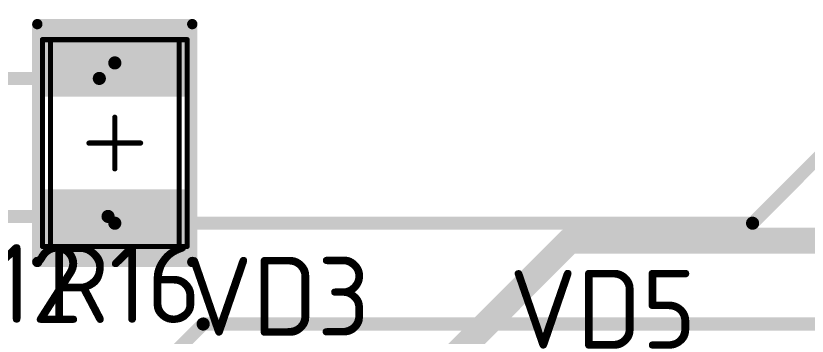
# Model space of a CAD drawing. Header units: inches. Extents: x 0 to 220, y 0 to 115.
# Drawn here: x 88.21 to 103.53, y 22.52 to 28.71 of the extents above; entities that cross this region are included whole.
import ezdxf

# ---------------------------------------------------------------- set-up
doc = ezdxf.new("R2010")
doc.units = ezdxf.units.IN
for name, color, linetype in [('Bottom Layer- Bottom', 5, 'Continuous'), ('Mechanical 13', 56, 'Continuous'), ('Mechanical 15', 56, 'Continuous'), ('Top Layer- Top', 1, 'Continuous'), ('Top Overlay- Top Silk', 2, 'Continuous'), ('Top Paste- Top Paste', 8, 'Continuous'), ('Top Solder- Top Mask', 216, 'Continuous')]:
    doc.layers.add(name, color=color, linetype=linetype)
doc.styles.add('GOST type B', font='', dxfattribs={"height": 0.2})
doc.styles.get('GOST type B').set_extended_font_data('GOST type B')

# ---------------------------------------------------------------- blocks, each defined once
blk = doc.blocks.new('1210_129')
at = {"layer": 'Top Layer- Top'}
for points in [[(-2.1, -1.3), (-2.1, 1.3), (-1, 1.3), (-1, -1.3)], [(1, -1.3), (1, 1.3), (2.1, 1.3), (2.1, -1.3)]]:
    blk.add_hatch(color=7, dxfattribs=at).paths.add_polyline_path(points)
at = {"layer": 'Top Paste- Top Paste'}
for points in [[(-2.1, -1.3), (-2.1, 1.3), (-1, 1.3), (-1, -1.3)], [(1, -1.3), (1, 1.3), (2.1, 1.3), (2.1, -1.3)]]:
    blk.add_hatch(color=7, dxfattribs=at).paths.add_polyline_path(points)
at = {"layer": 'Top Solder- Top Mask'}
for points in [[(-2.202, -1.402), (-2.202, 1.402), (-0.898, 1.402), (-0.898, -1.402)], [(0.898, -1.402), (0.898, 1.402), (2.202, 1.402), (2.202, -1.402)]]:
    blk.add_hatch(color=7, dxfattribs=at).paths.add_polyline_path(points)
at = {"layer": 'Mechanical 13'}
for points in [[(-2, -1.244, 0.1, 0.1, 0), (-2, 1.245, 0.1, 0.1, 0)], [(2, 1.245, 0.1, 0.1, 0), (-2, 1.245, 0.1, 0.1, 0)], [(2, -1.244, 0.1, 0.1, 0), (2, 1.245, 0.1, 0.1, 0)], [(-2, -1.244, 0.1, 0.1, 0), (2, -1.244, 0.1, 0.1, 0)]]:
    blk.add_lwpolyline(points, format="xyseb", dxfattribs=at)
for points in [[(-2.025, 1.245, 0.05, 0.05, 1), (-1.975, 1.245, 0.05, 0.05, 1)], [(-2.025, 1.245, 0.05, 0.05, 1), (-1.975, 1.245, 0.05, 0.05, 1)], [(1.975, 1.245, 0.05, 0.05, 1), (2.025, 1.245, 0.05, 0.05, 1)], [(1.975, 1.245, 0.05, 0.05, 1), (2.025, 1.245, 0.05, 0.05, 1)], [(-2.025, -1.244, 0.05, 0.05, 1), (-1.975, -1.244, 0.05, 0.05, 1)], [(-2.025, -1.244, 0.05, 0.05, 1), (-1.975, -1.244, 0.05, 0.05, 1)], [(1.975, -1.244, 0.05, 0.05, 1), (2.025, -1.244, 0.05, 0.05, 1)], [(1.975, -1.244, 0.05, 0.05, 1), (2.025, -1.244, 0.05, 0.05, 1)]]:
    blk.add_lwpolyline(points, format="xyseb", close=True, dxfattribs=at)
at = {"layer": 'Mechanical 15'}
for points in [[(-2, 1.4, 0.1, 0.1, 0), (2, 1.4, 0.1, 0.1, 0)], [(-2, -1.4, 0.1, 0.1, 0), (-2, 1.4, 0.1, 0.1, 0)], [(2, -1.4, 0.1, 0.1, 0), (2, 1.4, 0.1, 0.1, 0)], [(0, -0.5, 0.1, 0.1, 0), (0, 0.5, 0.1, 0.1, 0)], [(0.5, 0, 0.1, 0.1, 0), (-0.5, 0, 0.1, 0.1, 0)], [(2, -1.4, 0.1, 0.1, 0), (-2, -1.4, 0.1, 0.1, 0)]]:
    blk.add_lwpolyline(points, format="xyseb", dxfattribs=at)
for points in [[(-2.025, 1.4, 0.05, 0.05, 1), (-1.975, 1.4, 0.05, 0.05, 1)], [(-2.025, 1.4, 0.05, 0.05, 1), (-1.975, 1.4, 0.05, 0.05, 1)], [(1.975, 1.4, 0.05, 0.05, 1), (2.025, 1.4, 0.05, 0.05, 1)], [(1.975, 1.4, 0.05, 0.05, 1), (2.025, 1.4, 0.05, 0.05, 1)], [(-0.025, 0.5, 0.05, 0.05, 1), (0.025, 0.5, 0.05, 0.05, 1)], [(-0.525, 0, 0.05, 0.05, 1), (-0.475, 0, 0.05, 0.05, 1)], [(0.475, 0, 0.05, 0.05, 1), (0.525, 0, 0.05, 0.05, 1)], [(-0.025, -0.5, 0.05, 0.05, 1), (0.025, -0.5, 0.05, 0.05, 1)], [(-2.025, -1.4, 0.05, 0.05, 1), (-1.975, -1.4, 0.05, 0.05, 1)], [(-2.025, -1.4, 0.05, 0.05, 1), (-1.975, -1.4, 0.05, 0.05, 1)], [(1.975, -1.4, 0.05, 0.05, 1), (2.025, -1.4, 0.05, 0.05, 1)], [(1.975, -1.4, 0.05, 0.05, 1), (2.025, -1.4, 0.05, 0.05, 1)]]:
    blk.add_lwpolyline(points, format="xyseb", close=True, dxfattribs=at)
at = {"layer": 'Top Overlay- Top Silk'}
for points in [[(2.3, 1.5, 0.2, 0.2, 0), (-2.3, 1.5, 0.2, 0.2, 0)], [(-2.3, -1.5, 0.2, 0.2, 0), (-2.3, 1.5, 0.2, 0.2, 0)], [(2.3, -1.5, 0.2, 0.2, 0), (2.3, 1.5, 0.2, 0.2, 0)], [(2.3, -1.5, 0.2, 0.2, 0), (-2.3, -1.5, 0.2, 0.2, 0)]]:
    blk.add_lwpolyline(points, format="xyseb", dxfattribs=at)
for points in [[(-2.35, 1.5, 0.1, 0.1, 1), (-2.25, 1.5, 0.1, 0.1, 1)], [(-2.35, 1.5, 0.1, 0.1, 1), (-2.25, 1.5, 0.1, 0.1, 1)], [(2.25, 1.5, 0.1, 0.1, 1), (2.35, 1.5, 0.1, 0.1, 1)], [(2.25, 1.5, 0.1, 0.1, 1), (2.35, 1.5, 0.1, 0.1, 1)], [(-2.35, -1.5, 0.1, 0.1, 1), (-2.25, -1.5, 0.1, 0.1, 1)], [(-2.35, -1.5, 0.1, 0.1, 1), (-2.25, -1.5, 0.1, 0.1, 1)], [(2.25, -1.5, 0.1, 0.1, 1), (2.35, -1.5, 0.1, 0.1, 1)], [(2.25, -1.5, 0.1, 0.1, 1), (2.35, -1.5, 0.1, 0.1, 1)]]:
    blk.add_lwpolyline(points, format="xyseb", close=True, dxfattribs=at)

msp = doc.modelspace()

# ---------------------------------------------------------------- linework, layer by layer
at = {"layer": 'Bottom Layer- Bottom'}
for points in [[(95.565, 21, 0.5, 0.5, 0), (98.926, 24.361, 0.5, 0.5, 0)], [(98.926, 24.361, 0.5, 0.5, 0), (150.889, 24.361, 0.5, 0.5, 0)]]:
    msp.add_lwpolyline(points, format="xyseb", dxfattribs=at)
msp.add_lwpolyline([(98.801, 24.361, 0.25, 0.25, 1), (99.051, 24.361, 0.25, 0.25, 1)], format="xyseb", close=True, dxfattribs=at)
msp.add_lwpolyline([(98.801, 24.361, 0.25, 0.25, 1), (99.051, 24.361, 0.25, 0.25, 1)], format="xyseb", close=True, dxfattribs=at)
at = {"layer": 'Top Layer- Top'}
for points in [[(102.468, 24.7, 0.254, 0.254, 0), (126.071, 48.302, 0.254, 0.254, 0)], [(89.821, 27.5, 0.254, 0.254, 0), (90.121, 27.8, 0.254, 0.254, 0)], [(86.75, 27.5, 0.254, 0.254, 0), (89.821, 27.5, 0.254, 0.254, 0)], [(76.431, 24.831, 0.254, 0.254, 0), (89.99, 24.831, 0.254, 0.254, 0)], [(89.99, 24.831, 0.254, 0.254, 0), (90.121, 24.7, 0.254, 0.254, 0)], [(90.121, 24.7, 0.254, 0.254, 0), (102.468, 24.7, 0.254, 0.254, 0)], [(91.289, 22.207, 0.254, 0.254, 0), (91.832, 22.75, 0.254, 0.254, 0)], [(91.832, 22.75, 0.254, 0.254, 0), (110.46, 22.75, 0.254, 0.254, 0)]]:
    msp.add_lwpolyline(points, format="xyseb", dxfattribs=at)
for points in [[(90.058, 27.8, 0.127, 0.127, 1), (90.185, 27.8, 0.127, 0.127, 1)], [(89.758, 27.5, 0.127, 0.127, 1), (89.885, 27.5, 0.127, 0.127, 1)], [(89.758, 27.5, 0.127, 0.127, 1), (89.885, 27.5, 0.127, 0.127, 1)], [(89.927, 24.831, 0.127, 0.127, 1), (90.054, 24.831, 0.127, 0.127, 1)], [(89.927, 24.831, 0.127, 0.127, 1), (90.054, 24.831, 0.127, 0.127, 1)], [(90.058, 24.7, 0.127, 0.127, 1), (90.185, 24.7, 0.127, 0.127, 1)], [(90.058, 24.7, 0.127, 0.127, 1), (90.185, 24.7, 0.127, 0.127, 1)], [(102.405, 24.7, 0.127, 0.127, 1), (102.532, 24.7, 0.127, 0.127, 1)], [(102.405, 24.7, 0.127, 0.127, 1), (102.532, 24.7, 0.127, 0.127, 1)], [(91.769, 22.75, 0.127, 0.127, 1), (91.896, 22.75, 0.127, 0.127, 1)], [(91.769, 22.75, 0.127, 0.127, 1), (91.896, 22.75, 0.127, 0.127, 1)]]:
    msp.add_lwpolyline(points, format="xyseb", close=True, dxfattribs=at)

# ---------------------------------------------------------------- block references
at = {"rotation": 270}
msp.add_blockref('1210_129', (90.121, 26.25), dxfattribs=at)

# ---------------------------------------------------------------- texts
at = {"layer": 'Top Overlay- Top Silk', "style": 'GOST type B'}
for s, p in [('R12', (86.576, 22.771)), ('R16', (88.812, 22.771)), ('VD3', (91.479, 22.524)), ('VD5', (97.758, 22.274))]:
    msp.add_text(s, height=1.524, dxfattribs=at).set_placement(p)

doc.saveas('drawing.dxf')
